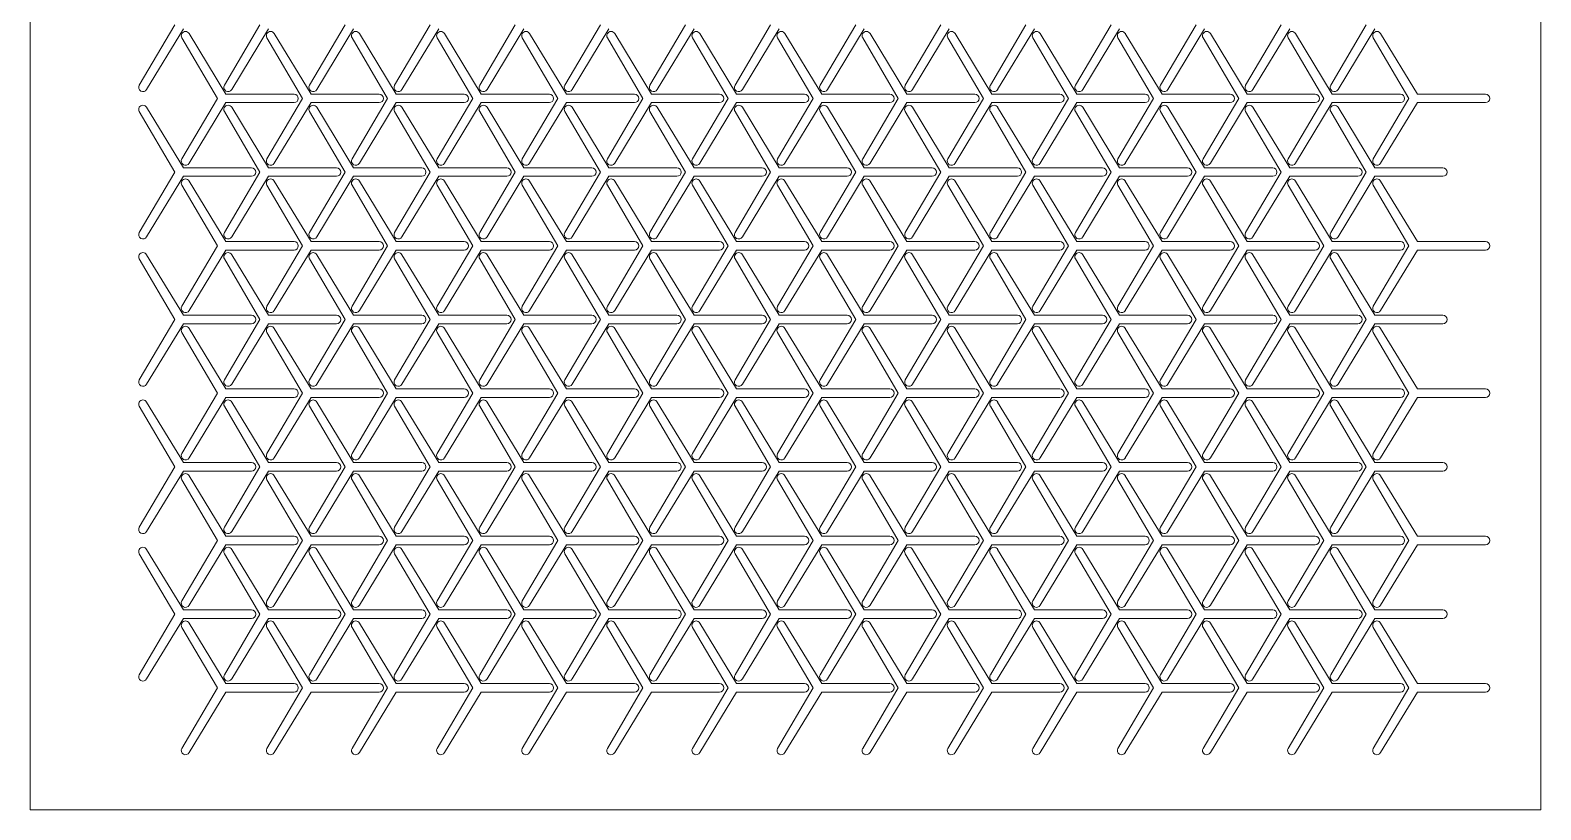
# Model space of a CAD drawing. Header units: metres. Extents: x 0 to 178, y 0 to 180.
# Drawn here: x 0 to 177.5, y 0 to 91.6 of the extents above; entities that cross this region are included whole.
import ezdxf

# ---------------------------------------------------------------- set-up
doc = ezdxf.new("R2010")
doc.units = ezdxf.units.M
doc.layers.add('TOP', color=1, linetype='Continuous', lineweight=0)

msp = doc.modelspace()

# ---------------------------------------------------------------- linework, layer by layer
at = {"layer": 'TOP'}
for p, q in [((0, 0), (0, 180.21)), ((177.5, 180.21), (177.5, 0)), ((17, 92.27), (12.82, 85.16)), ((13.68, 84.66), (18, 91.77)), ((17.82, 90.72), (22, 83.61)), ((23, 84.11), (18.68, 91.22)), ((27, 92.27), (22.82, 85.16)), ((23.68, 84.66), (28, 91.77)), ((27.82, 90.72), (32, 83.61)), ((33, 84.11), (28.68, 91.22)), ((37, 92.27), (32.82, 85.16)), ((33.68, 84.66), (38, 91.77)), ((37.82, 90.72), (42, 83.61)), ((43, 84.11), (38.68, 91.22)), ((47, 92.27), (42.82, 85.16)), ((43.68, 84.66), (48, 91.77)), ((47.82, 90.72), (52, 83.61)), ((53, 84.11), (48.68, 91.22)), ((57, 92.27), (52.82, 85.16)), ((53.68, 84.66), (58, 91.77)), ((57.82, 90.72), (62, 83.61)), ((63, 84.11), (58.68, 91.22)), ((67, 92.27), (62.82, 85.16)), ((63.68, 84.66), (68, 91.77)), ((67.82, 90.72), (72, 83.61)), ((73, 84.11), (68.68, 91.22)), ((77, 92.27), (72.82, 85.16)), ((73.68, 84.66), (78, 91.77)), ((77.82, 90.72), (82, 83.61)), ((83, 84.11), (78.68, 91.22)), ((87, 92.27), (82.82, 85.16)), ((83.68, 84.66), (88, 91.77)), ((87.82, 90.72), (92, 83.61)), ((93, 84.11), (88.68, 91.22)), ((97, 92.27), (92.82, 85.16)), ((93.68, 84.66), (98, 91.77)), ((97.82, 90.72), (102, 83.61)), ((103, 84.11), (98.68, 91.22)), ((107, 92.27), (102.82, 85.16)), ((103.68, 84.66), (108, 91.77)), ((107.82, 90.72), (112, 83.61)), ((113, 84.11), (108.68, 91.22)), ((117, 92.27), (112.82, 85.16)), ((113.68, 84.66), (118, 91.77)), ((117.82, 90.72), (122, 83.61)), ((123, 84.11), (118.68, 91.22)), ((127, 92.27), (122.82, 85.16)), ((123.68, 84.66), (128, 91.77)), ((127.82, 90.72), (132, 83.61)), ((133, 84.11), (128.68, 91.22)), ((137, 92.27), (132.82, 85.16)), ((133.68, 84.66), (138, 91.77)), ((137.82, 90.72), (142, 83.61)), ((143, 84.11), (138.68, 91.22)), ((147, 92.27), (142.82, 85.16)), ((143.68, 84.66), (148, 91.77)), ((147.82, 90.72), (152, 83.61)), ((153, 84.11), (148.68, 91.22)), ((157, 92.27), (152.82, 85.16)), ((153.68, 84.66), (158, 91.77)), ((157.82, 90.72), (162, 83.61)), ((163, 84.11), (158.68, 91.22)), ((22, 83.61), (17.82, 76.5)), ((31, 84.11), (23, 84.11)), ((32, 83.61), (27.82, 76.5)), ((41, 84.11), (33, 84.11)), ((42, 83.61), (37.82, 76.5)), ((51, 84.11), (43, 84.11)), ((52, 83.61), (47.82, 76.5)), ((61, 84.11), (53, 84.11)), ((62, 83.61), (57.82, 76.5)), ((71, 84.11), (63, 84.11)), ((72, 83.61), (67.82, 76.5)), ((81, 84.11), (73, 84.11)), ((82, 83.61), (77.82, 76.5)), ((91, 84.11), (83, 84.11)), ((92, 83.61), (87.82, 76.5)), ((101, 84.11), (93, 84.11)), ((102, 83.61), (97.82, 76.5)), ((111, 84.11), (103, 84.11)), ((112, 83.61), (107.82, 76.5)), ((121, 84.11), (113, 84.11)), ((122, 83.61), (117.82, 76.5)), ((131, 84.11), (123, 84.11)), ((132, 83.61), (127.82, 76.5)), ((141, 84.11), (133, 84.11)), ((142, 83.61), (137.82, 76.5)), ((151, 84.11), (143, 84.11)), ((152, 83.61), (147.82, 76.5)), ((161, 84.11), (153, 84.11)), ((162, 83.61), (157.82, 76.5)), ((171, 84.11), (163, 84.11)), ((12.82, 82.06), (17, 74.95)), ((18, 75.45), (13.68, 82.56)), ((18.68, 76), (23, 83.11)), ((22.82, 82.06), (27, 74.95)), ((23, 83.11), (31, 83.11)), ((28, 75.45), (23.68, 82.56)), ((28.68, 76), (33, 83.11)), ((32.82, 82.06), (37, 74.95)), ((33, 83.11), (41, 83.11)), ((38, 75.45), (33.68, 82.56)), ((38.68, 76), (43, 83.11)), ((42.82, 82.06), (47, 74.95)), ((43, 83.11), (51, 83.11)), ((48, 75.45), (43.68, 82.56)), ((48.68, 76), (53, 83.11)), ((52.82, 82.06), (57, 74.95)), ((53, 83.11), (61, 83.11)), ((58, 75.45), (53.68, 82.56)), ((58.68, 76), (63, 83.11)), ((62.82, 82.06), (67, 74.95)), ((63, 83.11), (71, 83.11)), ((68, 75.45), (63.68, 82.56)), ((68.68, 76), (73, 83.11)), ((72.82, 82.06), (77, 74.95)), ((73, 83.11), (81, 83.11)), ((78, 75.45), (73.68, 82.56)), ((78.68, 76), (83, 83.11)), ((82.82, 82.06), (87, 74.95)), ((83, 83.11), (91, 83.11)), ((88, 75.45), (83.68, 82.56)), ((88.68, 76), (93, 83.11)), ((92.82, 82.06), (97, 74.95)), ((93, 83.11), (101, 83.11)), ((98, 75.45), (93.68, 82.56)), ((98.68, 76), (103, 83.11)), ((102.82, 82.06), (107, 74.95)), ((103, 83.11), (111, 83.11)), ((108, 75.45), (103.68, 82.56)), ((108.68, 76), (113, 83.11)), ((112.82, 82.06), (117, 74.95)), ((113, 83.11), (121, 83.11)), ((118, 75.45), (113.68, 82.56)), ((118.68, 76), (123, 83.11)), ((122.82, 82.06), (127, 74.95)), ((123, 83.11), (131, 83.11)), ((128, 75.45), (123.68, 82.56)), ((128.68, 76), (133, 83.11)), ((132.82, 82.06), (137, 74.95)), ((133, 83.11), (141, 83.11)), ((138, 75.45), (133.68, 82.56)), ((138.68, 76), (143, 83.11)), ((142.82, 82.06), (147, 74.95)), ((143, 83.11), (151, 83.11)), ((148, 75.45), (143.68, 82.56)), ((148.68, 76), (153, 83.11)), ((152.82, 82.06), (157, 74.95)), ((153, 83.11), (161, 83.11)), ((158, 75.45), (153.68, 82.56)), ((158.68, 76), (163, 83.11)), ((163, 83.11), (171, 83.11)), ((17, 74.95), (12.82, 67.84)), ((26, 75.45), (18, 75.45)), ((27, 74.95), (22.82, 67.84)), ((36, 75.45), (28, 75.45)), ((37, 74.95), (32.82, 67.84)), ((46, 75.45), (38, 75.45)), ((47, 74.95), (42.82, 67.84)), ((56, 75.45), (48, 75.45)), ((57, 74.95), (52.82, 67.84)), ((66, 75.45), (58, 75.45)), ((67, 74.95), (62.82, 67.84)), ((76, 75.45), (68, 75.45)), ((77, 74.95), (72.82, 67.84)), ((86, 75.45), (78, 75.45)), ((87, 74.95), (82.82, 67.84)), ((96, 75.45), (88, 75.45)), ((97, 74.95), (92.82, 67.84)), ((106, 75.45), (98, 75.45)), ((107, 74.95), (102.82, 67.84)), ((116, 75.45), (108, 75.45)), ((117, 74.95), (112.82, 67.84)), ((126, 75.45), (118, 75.45)), ((127, 74.95), (122.82, 67.84)), ((136, 75.45), (128, 75.45)), ((137, 74.95), (132.82, 67.84)), ((146, 75.45), (138, 75.45)), ((147, 74.95), (142.82, 67.84)), ((156, 75.45), (148, 75.45)), ((157, 74.95), (152.82, 67.84)), ((166, 75.45), (158, 75.45)), ((13.68, 67.34), (18, 74.45)), ((17.82, 73.4), (22, 66.29)), ((18, 74.45), (26, 74.45)), ((23, 66.79), (18.68, 73.9)), ((23.68, 67.34), (28, 74.45)), ((27.82, 73.4), (32, 66.29)), ((28, 74.45), (36, 74.45)), ((33, 66.79), (28.68, 73.9)), ((33.68, 67.34), (38, 74.45)), ((37.82, 73.4), (42, 66.29)), ((38, 74.45), (46, 74.45)), ((43, 66.79), (38.68, 73.9)), ((43.68, 67.34), (48, 74.45)), ((47.82, 73.4), (52, 66.29)), ((48, 74.45), (56, 74.45)), ((53, 66.79), (48.68, 73.9)), ((53.68, 67.34), (58, 74.45)), ((57.82, 73.4), (62, 66.29)), ((58, 74.45), (66, 74.45)), ((63, 66.79), (58.68, 73.9)), ((63.68, 67.34), (68, 74.45)), ((67.82, 73.4), (72, 66.29)), ((68, 74.45), (76, 74.45)), ((73, 66.79), (68.68, 73.9)), ((73.68, 67.34), (78, 74.45)), ((77.82, 73.4), (82, 66.29)), ((78, 74.45), (86, 74.45)), ((83, 66.79), (78.68, 73.9)), ((83.68, 67.34), (88, 74.45)), ((87.82, 73.4), (92, 66.29)), ((88, 74.45), (96, 74.45)), ((93, 66.79), (88.68, 73.9)), ((93.68, 67.34), (98, 74.45)), ((97.82, 73.4), (102, 66.29)), ((98, 74.45), (106, 74.45)), ((103, 66.79), (98.68, 73.9)), ((103.68, 67.34), (108, 74.45)), ((107.82, 73.4), (112, 66.29)), ((108, 74.45), (116, 74.45)), ((113, 66.79), (108.68, 73.9)), ((113.68, 67.34), (118, 74.45)), ((117.82, 73.4), (122, 66.29)), ((118, 74.45), (126, 74.45)), ((123, 66.79), (118.68, 73.9)), ((123.68, 67.34), (128, 74.45)), ((127.82, 73.4), (132, 66.29)), ((128, 74.45), (136, 74.45)), ((133, 66.79), (128.68, 73.9)), ((133.68, 67.34), (138, 74.45)), ((137.82, 73.4), (142, 66.29)), ((138, 74.45), (146, 74.45)), ((143, 66.79), (138.68, 73.9)), ((143.68, 67.34), (148, 74.45)), ((147.82, 73.4), (152, 66.29)), ((148, 74.45), (156, 74.45)), ((153, 66.79), (148.68, 73.9)), ((153.68, 67.34), (158, 74.45)), ((157.82, 73.4), (162, 66.29)), ((158, 74.45), (166, 74.45)), ((163, 66.79), (158.68, 73.9)), ((22, 66.29), (17.82, 59.18)), ((18.68, 58.68), (23, 65.79)), ((31, 66.79), (23, 66.79)), ((23, 65.79), (31, 65.79)), ((32, 66.29), (27.82, 59.18)), ((28.68, 58.68), (33, 65.79)), ((41, 66.79), (33, 66.79)), ((33, 65.79), (41, 65.79)), ((42, 66.29), (37.82, 59.18)), ((38.68, 58.68), (43, 65.79)), ((51, 66.79), (43, 66.79)), ((43, 65.79), (51, 65.79)), ((52, 66.29), (47.82, 59.18)), ((48.68, 58.68), (53, 65.79)), ((61, 66.79), (53, 66.79)), ((53, 65.79), (61, 65.79)), ((62, 66.29), (57.82, 59.18)), ((58.68, 58.68), (63, 65.79)), ((71, 66.79), (63, 66.79)), ((63, 65.79), (71, 65.79)), ((72, 66.29), (67.82, 59.18)), ((68.68, 58.68), (73, 65.79)), ((81, 66.79), (73, 66.79)), ((73, 65.79), (81, 65.79)), ((82, 66.29), (77.82, 59.18)), ((78.68, 58.68), (83, 65.79)), ((91, 66.79), (83, 66.79)), ((83, 65.79), (91, 65.79)), ((92, 66.29), (87.82, 59.18)), ((88.68, 58.68), (93, 65.79)), ((101, 66.79), (93, 66.79)), ((93, 65.79), (101, 65.79)), ((102, 66.29), (97.82, 59.18)), ((98.68, 58.68), (103, 65.79)), ((111, 66.79), (103, 66.79)), ((103, 65.79), (111, 65.79)), ((112, 66.29), (107.82, 59.18)), ((108.68, 58.68), (113, 65.79)), ((121, 66.79), (113, 66.79)), ((113, 65.79), (121, 65.79)), ((122, 66.29), (117.82, 59.18)), ((118.68, 58.68), (123, 65.79)), ((131, 66.79), (123, 66.79)), ((123, 65.79), (131, 65.79)), ((132, 66.29), (127.82, 59.18)), ((128.68, 58.68), (133, 65.79)), ((141, 66.79), (133, 66.79)), ((133, 65.79), (141, 65.79)), ((142, 66.29), (137.82, 59.18)), ((138.68, 58.68), (143, 65.79)), ((151, 66.79), (143, 66.79)), ((143, 65.79), (151, 65.79)), ((152, 66.29), (147.82, 59.18)), ((148.68, 58.68), (153, 65.79)), ((161, 66.79), (153, 66.79)), ((153, 65.79), (161, 65.79)), ((162, 66.29), (157.82, 59.18)), ((158.68, 58.68), (163, 65.79)), ((171, 66.79), (163, 66.79)), ((163, 65.79), (171, 65.79)), ((12.82, 64.74), (17, 57.63)), ((18, 58.13), (13.68, 65.24)), ((22.82, 64.74), (27, 57.63)), ((28, 58.13), (23.68, 65.24)), ((32.82, 64.74), (37, 57.63)), ((38, 58.13), (33.68, 65.24)), ((42.82, 64.74), (47, 57.63)), ((48, 58.13), (43.68, 65.24)), ((52.82, 64.74), (57, 57.63)), ((58, 58.13), (53.68, 65.24)), ((62.82, 64.74), (67, 57.63)), ((68, 58.13), (63.68, 65.24)), ((72.82, 64.74), (77, 57.63)), ((78, 58.13), (73.68, 65.24)), ((82.82, 64.74), (87, 57.63)), ((88, 58.13), (83.68, 65.24)), ((92.82, 64.74), (97, 57.63)), ((98, 58.13), (93.68, 65.24)), ((102.82, 64.74), (107, 57.63)), ((108, 58.13), (103.68, 65.24)), ((112.82, 64.74), (117, 57.63)), ((118, 58.13), (113.68, 65.24)), ((122.82, 64.74), (127, 57.63)), ((128, 58.13), (123.68, 65.24)), ((132.82, 64.74), (137, 57.63)), ((138, 58.13), (133.68, 65.24)), ((142.82, 64.74), (147, 57.63)), ((148, 58.13), (143.68, 65.24)), ((152.82, 64.74), (157, 57.63)), ((158, 58.13), (153.68, 65.24)), ((17, 57.63), (12.82, 50.52)), ((13.68, 50.02), (18, 57.13)), ((26, 58.13), (18, 58.13)), ((18, 57.13), (26, 57.13)), ((27, 57.63), (22.82, 50.52)), ((23.68, 50.02), (28, 57.13)), ((36, 58.13), (28, 58.13)), ((28, 57.13), (36, 57.13)), ((37, 57.63), (32.82, 50.52)), ((33.68, 50.02), (38, 57.13)), ((46, 58.13), (38, 58.13)), ((38, 57.13), (46, 57.13)), ((47, 57.63), (42.82, 50.52)), ((43.68, 50.02), (48, 57.13)), ((56, 58.13), (48, 58.13)), ((48, 57.13), (56, 57.13)), ((57, 57.63), (52.82, 50.52)), ((53.68, 50.02), (58, 57.13)), ((66, 58.13), (58, 58.13)), ((58, 57.13), (66, 57.13)), ((67, 57.63), (62.82, 50.52)), ((63.68, 50.02), (68, 57.13)), ((76, 58.13), (68, 58.13)), ((68, 57.13), (76, 57.13)), ((77, 57.63), (72.82, 50.52)), ((73.68, 50.02), (78, 57.13)), ((86, 58.13), (78, 58.13)), ((78, 57.13), (86, 57.13)), ((87, 57.63), (82.82, 50.52)), ((83.68, 50.02), (88, 57.13)), ((96, 58.13), (88, 58.13)), ((88, 57.13), (96, 57.13)), ((97, 57.63), (92.82, 50.52)), ((93.68, 50.02), (98, 57.13)), ((106, 58.13), (98, 58.13)), ((98, 57.13), (106, 57.13)), ((107, 57.63), (102.82, 50.52)), ((103.68, 50.02), (108, 57.13)), ((116, 58.13), (108, 58.13)), ((108, 57.13), (116, 57.13)), ((117, 57.63), (112.82, 50.52)), ((113.68, 50.02), (118, 57.13)), ((126, 58.13), (118, 58.13)), ((118, 57.13), (126, 57.13)), ((127, 57.63), (122.82, 50.52)), ((123.68, 50.02), (128, 57.13)), ((136, 58.13), (128, 58.13)), ((128, 57.13), (136, 57.13)), ((137, 57.63), (132.82, 50.52)), ((133.68, 50.02), (138, 57.13)), ((146, 58.13), (138, 58.13)), ((138, 57.13), (146, 57.13)), ((147, 57.63), (142.82, 50.52)), ((143.68, 50.02), (148, 57.13)), ((156, 58.13), (148, 58.13)), ((148, 57.13), (156, 57.13)), ((157, 57.63), (152.82, 50.52)), ((153.68, 50.02), (158, 57.13)), ((166, 58.13), (158, 58.13)), ((158, 57.13), (166, 57.13)), ((17.82, 56.08), (22, 48.97)), ((23, 49.47), (18.68, 56.58)), ((27.82, 56.08), (32, 48.97)), ((33, 49.47), (28.68, 56.58)), ((37.82, 56.08), (42, 48.97)), ((43, 49.47), (38.68, 56.58)), ((47.82, 56.08), (52, 48.97)), ((53, 49.47), (48.68, 56.58)), ((57.82, 56.08), (62, 48.97)), ((63, 49.47), (58.68, 56.58)), ((67.82, 56.08), (72, 48.97)), ((73, 49.47), (68.68, 56.58)), ((77.82, 56.08), (82, 48.97)), ((83, 49.47), (78.68, 56.58)), ((87.82, 56.08), (92, 48.97)), ((93, 49.47), (88.68, 56.58)), ((97.82, 56.08), (102, 48.97)), ((103, 49.47), (98.68, 56.58)), ((107.82, 56.08), (112, 48.97)), ((113, 49.47), (108.68, 56.58)), ((117.82, 56.08), (122, 48.97)), ((123, 49.47), (118.68, 56.58)), ((127.82, 56.08), (132, 48.97)), ((133, 49.47), (128.68, 56.58)), ((137.82, 56.08), (142, 48.97)), ((143, 49.47), (138.68, 56.58)), ((147.82, 56.08), (152, 48.97)), ((153, 49.47), (148.68, 56.58)), ((157.82, 56.08), (162, 48.97)), ((163, 49.47), (158.68, 56.58)), ((22, 48.97), (17.82, 41.86)), ((18.68, 41.36), (23, 48.47)), ((31, 49.47), (23, 49.47)), ((23, 48.47), (31, 48.47)), ((32, 48.97), (27.82, 41.86)), ((28.68, 41.36), (33, 48.47)), ((41, 49.47), (33, 49.47)), ((33, 48.47), (41, 48.47)), ((42, 48.97), (37.82, 41.86)), ((38.68, 41.36), (43, 48.47)), ((51, 49.47), (43, 49.47)), ((43, 48.47), (51, 48.47)), ((52, 48.97), (47.82, 41.86)), ((48.68, 41.36), (53, 48.47)), ((61, 49.47), (53, 49.47)), ((53, 48.47), (61, 48.47)), ((62, 48.97), (57.82, 41.86)), ((58.68, 41.36), (63, 48.47)), ((71, 49.47), (63, 49.47)), ((63, 48.47), (71, 48.47)), ((72, 48.97), (67.82, 41.86)), ((68.68, 41.36), (73, 48.47)), ((81, 49.47), (73, 49.47)), ((73, 48.47), (81, 48.47)), ((82, 48.97), (77.82, 41.86)), ((78.68, 41.36), (83, 48.47)), ((91, 49.47), (83, 49.47)), ((83, 48.47), (91, 48.47)), ((92, 48.97), (87.82, 41.86)), ((88.68, 41.36), (93, 48.47)), ((101, 49.47), (93, 49.47)), ((93, 48.47), (101, 48.47)), ((102, 48.97), (97.82, 41.86)), ((98.68, 41.36), (103, 48.47)), ((111, 49.47), (103, 49.47)), ((103, 48.47), (111, 48.47)), ((112, 48.97), (107.82, 41.86)), ((108.68, 41.36), (113, 48.47)), ((121, 49.47), (113, 49.47)), ((113, 48.47), (121, 48.47)), ((122, 48.97), (117.82, 41.86)), ((118.68, 41.36), (123, 48.47)), ((131, 49.47), (123, 49.47)), ((123, 48.47), (131, 48.47)), ((132, 48.97), (127.82, 41.86)), ((128.68, 41.36), (133, 48.47)), ((141, 49.47), (133, 49.47)), ((133, 48.47), (141, 48.47)), ((142, 48.97), (137.82, 41.86)), ((138.68, 41.36), (143, 48.47)), ((151, 49.47), (143, 49.47)), ((143, 48.47), (151, 48.47)), ((152, 48.97), (147.82, 41.86)), ((148.68, 41.36), (153, 48.47)), ((161, 49.47), (153, 49.47)), ((153, 48.47), (161, 48.47)), ((162, 48.97), (157.82, 41.86)), ((158.68, 41.36), (163, 48.47)), ((171, 49.47), (163, 49.47)), ((163, 48.47), (171, 48.47)), ((12.82, 47.42), (17, 40.31)), ((18, 40.81), (13.68, 47.92)), ((22.82, 47.42), (27, 40.31)), ((28, 40.81), (23.68, 47.92)), ((32.82, 47.42), (37, 40.31)), ((38, 40.81), (33.68, 47.92)), ((42.82, 47.42), (47, 40.31)), ((48, 40.81), (43.68, 47.92)), ((52.82, 47.42), (57, 40.31)), ((58, 40.81), (53.68, 47.92)), ((62.82, 47.42), (67, 40.31)), ((68, 40.81), (63.68, 47.92)), ((72.82, 47.42), (77, 40.31)), ((78, 40.81), (73.68, 47.92)), ((82.82, 47.42), (87, 40.31)), ((88, 40.81), (83.68, 47.92)), ((92.82, 47.42), (97, 40.31)), ((98, 40.81), (93.68, 47.92)), ((102.82, 47.42), (107, 40.31)), ((108, 40.81), (103.68, 47.92)), ((112.82, 47.42), (117, 40.31)), ((118, 40.81), (113.68, 47.92)), ((122.82, 47.42), (127, 40.31)), ((128, 40.81), (123.68, 47.92)), ((132.82, 47.42), (137, 40.31)), ((138, 40.81), (133.68, 47.92)), ((142.82, 47.42), (147, 40.31)), ((148, 40.81), (143.68, 47.92)), ((152.82, 47.42), (157, 40.31)), ((158, 40.81), (153.68, 47.92)), ((17, 40.31), (12.82, 33.2)), ((13.68, 32.7), (18, 39.81)), ((26, 40.81), (18, 40.81)), ((18, 39.81), (26, 39.81)), ((23, 32.15), (18.68, 39.26)), ((27, 40.31), (22.82, 33.2)), ((23.68, 32.7), (28, 39.81)), ((36, 40.81), (28, 40.81)), ((28, 39.81), (36, 39.81)), ((33, 32.15), (28.68, 39.26)), ((37, 40.31), (32.82, 33.2)), ((33.68, 32.7), (38, 39.81)), ((46, 40.81), (38, 40.81)), ((38, 39.81), (46, 39.81)), ((43, 32.15), (38.68, 39.26)), ((47, 40.31), (42.82, 33.2)), ((43.68, 32.7), (48, 39.81)), ((56, 40.81), (48, 40.81)), ((48, 39.81), (56, 39.81)), ((53, 32.15), (48.68, 39.26)), ((57, 40.31), (52.82, 33.2)), ((53.68, 32.7), (58, 39.81)), ((66, 40.81), (58, 40.81)), ((58, 39.81), (66, 39.81)), ((63, 32.15), (58.68, 39.26)), ((67, 40.31), (62.82, 33.2)), ((63.68, 32.7), (68, 39.81)), ((76, 40.81), (68, 40.81)), ((68, 39.81), (76, 39.81)), ((73, 32.15), (68.68, 39.26)), ((77, 40.31), (72.82, 33.2)), ((73.68, 32.7), (78, 39.81)), ((86, 40.81), (78, 40.81)), ((78, 39.81), (86, 39.81)), ((83, 32.15), (78.68, 39.26)), ((87, 40.31), (82.82, 33.2)), ((83.68, 32.7), (88, 39.81)), ((96, 40.81), (88, 40.81)), ((88, 39.81), (96, 39.81)), ((93, 32.15), (88.68, 39.26)), ((97, 40.31), (92.82, 33.2)), ((93.68, 32.7), (98, 39.81)), ((106, 40.81), (98, 40.81)), ((98, 39.81), (106, 39.81)), ((103, 32.15), (98.68, 39.26)), ((107, 40.31), (102.82, 33.2)), ((103.68, 32.7), (108, 39.81)), ((116, 40.81), (108, 40.81)), ((108, 39.81), (116, 39.81)), ((113, 32.15), (108.68, 39.26)), ((117, 40.31), (112.82, 33.2)), ((113.68, 32.7), (118, 39.81)), ((126, 40.81), (118, 40.81)), ((118, 39.81), (126, 39.81)), ((123, 32.15), (118.68, 39.26)), ((127, 40.31), (122.82, 33.2)), ((123.68, 32.7), (128, 39.81)), ((136, 40.81), (128, 40.81)), ((128, 39.81), (136, 39.81)), ((133, 32.15), (128.68, 39.26)), ((137, 40.31), (132.82, 33.2)), ((133.68, 32.7), (138, 39.81)), ((146, 40.81), (138, 40.81)), ((138, 39.81), (146, 39.81)), ((143, 32.15), (138.68, 39.26)), ((147, 40.31), (142.82, 33.2)), ((143.68, 32.7), (148, 39.81)), ((156, 40.81), (148, 40.81)), ((148, 39.81), (156, 39.81)), ((153, 32.15), (148.68, 39.26)), ((157, 40.31), (152.82, 33.2)), ((153.68, 32.7), (158, 39.81)), ((166, 40.81), (158, 40.81)), ((158, 39.81), (166, 39.81)), ((163, 32.15), (158.68, 39.26)), ((17.82, 38.76), (22, 31.65)), ((27.82, 38.76), (32, 31.65)), ((37.82, 38.76), (42, 31.65)), ((47.82, 38.76), (52, 31.65)), ((57.82, 38.76), (62, 31.65)), ((67.82, 38.76), (72, 31.65)), ((77.82, 38.76), (82, 31.65)), ((87.82, 38.76), (92, 31.65)), ((97.82, 38.76), (102, 31.65)), ((107.82, 38.76), (112, 31.65)), ((117.82, 38.76), (122, 31.65)), ((127.82, 38.76), (132, 31.65)), ((137.82, 38.76), (142, 31.65)), ((147.82, 38.76), (152, 31.65)), ((157.82, 38.76), (162, 31.65)), ((31, 32.15), (23, 32.15)), ((41, 32.15), (33, 32.15)), ((51, 32.15), (43, 32.15)), ((61, 32.15), (53, 32.15)), ((71, 32.15), (63, 32.15)), ((81, 32.15), (73, 32.15)), ((91, 32.15), (83, 32.15)), ((101, 32.15), (93, 32.15)), ((111, 32.15), (103, 32.15)), ((121, 32.15), (113, 32.15)), ((131, 32.15), (123, 32.15)), ((141, 32.15), (133, 32.15)), ((151, 32.15), (143, 32.15)), ((161, 32.15), (153, 32.15)), ((171, 32.15), (163, 32.15)), ((18, 23.49), (13.68, 30.6)), ((22, 31.65), (17.82, 24.54)), ((18.68, 24.04), (23, 31.15)), ((23, 31.15), (31, 31.15)), ((28, 23.49), (23.68, 30.6)), ((32, 31.65), (27.82, 24.54)), ((28.68, 24.04), (33, 31.15)), ((33, 31.15), (41, 31.15)), ((38, 23.49), (33.68, 30.6)), ((42, 31.65), (37.82, 24.54)), ((38.68, 24.04), (43, 31.15)), ((43, 31.15), (51, 31.15)), ((48, 23.49), (43.68, 30.6)), ((52, 31.65), (47.82, 24.54)), ((48.68, 24.04), (53, 31.15)), ((53, 31.15), (61, 31.15)), ((58, 23.49), (53.68, 30.6)), ((62, 31.65), (57.82, 24.54)), ((58.68, 24.04), (63, 31.15)), ((63, 31.15), (71, 31.15)), ((68, 23.49), (63.68, 30.6)), ((72, 31.65), (67.82, 24.54)), ((68.68, 24.04), (73, 31.15)), ((73, 31.15), (81, 31.15)), ((78, 23.49), (73.68, 30.6)), ((82, 31.65), (77.82, 24.54)), ((78.68, 24.04), (83, 31.15)), ((83, 31.15), (91, 31.15)), ((88, 23.49), (83.68, 30.6)), ((92, 31.65), (87.82, 24.54)), ((88.68, 24.04), (93, 31.15)), ((93, 31.15), (101, 31.15)), ((98, 23.49), (93.68, 30.6)), ((102, 31.65), (97.82, 24.54)), ((98.68, 24.04), (103, 31.15)), ((103, 31.15), (111, 31.15)), ((108, 23.49), (103.68, 30.6)), ((112, 31.65), (107.82, 24.54)), ((108.68, 24.04), (113, 31.15)), ((113, 31.15), (121, 31.15)), ((118, 23.49), (113.68, 30.6)), ((122, 31.65), (117.82, 24.54)), ((118.68, 24.04), (123, 31.15)), ((123, 31.15), (131, 31.15)), ((128, 23.49), (123.68, 30.6)), ((132, 31.65), (127.82, 24.54)), ((128.68, 24.04), (133, 31.15)), ((133, 31.15), (141, 31.15)), ((138, 23.49), (133.68, 30.6)), ((142, 31.65), (137.82, 24.54)), ((138.68, 24.04), (143, 31.15)), ((143, 31.15), (151, 31.15)), ((148, 23.49), (143.68, 30.6)), ((152, 31.65), (147.82, 24.54)), ((148.68, 24.04), (153, 31.15)), ((153, 31.15), (161, 31.15)), ((158, 23.49), (153.68, 30.6)), ((162, 31.65), (157.82, 24.54)), ((158.68, 24.04), (163, 31.15)), ((163, 31.15), (171, 31.15)), ((12.82, 30.1), (17, 22.99)), ((22.82, 30.1), (27, 22.99)), ((32.82, 30.1), (37, 22.99)), ((42.82, 30.1), (47, 22.99)), ((52.82, 30.1), (57, 22.99)), ((62.82, 30.1), (67, 22.99)), ((72.82, 30.1), (77, 22.99)), ((82.82, 30.1), (87, 22.99)), ((92.82, 30.1), (97, 22.99)), ((102.82, 30.1), (107, 22.99)), ((112.82, 30.1), (117, 22.99)), ((122.82, 30.1), (127, 22.99)), ((132.82, 30.1), (137, 22.99)), ((142.82, 30.1), (147, 22.99)), ((152.82, 30.1), (157, 22.99)), ((26, 23.49), (18, 23.49)), ((36, 23.49), (28, 23.49)), ((46, 23.49), (38, 23.49)), ((56, 23.49), (48, 23.49)), ((66, 23.49), (58, 23.49)), ((76, 23.49), (68, 23.49)), ((86, 23.49), (78, 23.49)), ((96, 23.49), (88, 23.49)), ((106, 23.49), (98, 23.49)), ((116, 23.49), (108, 23.49)), ((126, 23.49), (118, 23.49)), ((136, 23.49), (128, 23.49)), ((146, 23.49), (138, 23.49)), ((156, 23.49), (148, 23.49)), ((166, 23.49), (158, 23.49)), ((17, 22.99), (12.82, 15.88)), ((13.68, 15.38), (18, 22.49)), ((17.82, 21.44), (22, 14.33)), ((18, 22.49), (26, 22.49)), ((23, 14.83), (18.68, 21.94)), ((27, 22.99), (22.82, 15.88)), ((23.68, 15.38), (28, 22.49)), ((27.82, 21.44), (32, 14.33)), ((28, 22.49), (36, 22.49)), ((33, 14.83), (28.68, 21.94)), ((37, 22.99), (32.82, 15.88)), ((33.68, 15.38), (38, 22.49)), ((37.82, 21.44), (42, 14.33)), ((38, 22.49), (46, 22.49)), ((43, 14.83), (38.68, 21.94)), ((47, 22.99), (42.82, 15.88)), ((43.68, 15.38), (48, 22.49)), ((47.82, 21.44), (52, 14.33)), ((48, 22.49), (56, 22.49)), ((53, 14.83), (48.68, 21.94)), ((57, 22.99), (52.82, 15.88)), ((53.68, 15.38), (58, 22.49)), ((57.82, 21.44), (62, 14.33)), ((58, 22.49), (66, 22.49)), ((63, 14.83), (58.68, 21.94)), ((67, 22.99), (62.82, 15.88)), ((63.68, 15.38), (68, 22.49)), ((67.82, 21.44), (72, 14.33)), ((68, 22.49), (76, 22.49)), ((73, 14.83), (68.68, 21.94)), ((77, 22.99), (72.82, 15.88)), ((73.68, 15.38), (78, 22.49)), ((77.82, 21.44), (82, 14.33)), ((78, 22.49), (86, 22.49)), ((83, 14.83), (78.68, 21.94)), ((87, 22.99), (82.82, 15.88)), ((83.68, 15.38), (88, 22.49)), ((87.82, 21.44), (92, 14.33)), ((88, 22.49), (96, 22.49)), ((93, 14.83), (88.68, 21.94)), ((97, 22.99), (92.82, 15.88)), ((93.68, 15.38), (98, 22.49)), ((97.82, 21.44), (102, 14.33)), ((98, 22.49), (106, 22.49)), ((103, 14.83), (98.68, 21.94)), ((107, 22.99), (102.82, 15.88)), ((103.68, 15.38), (108, 22.49)), ((107.82, 21.44), (112, 14.33)), ((108, 22.49), (116, 22.49)), ((113, 14.83), (108.68, 21.94)), ((117, 22.99), (112.82, 15.88)), ((113.68, 15.38), (118, 22.49)), ((117.82, 21.44), (122, 14.33)), ((118, 22.49), (126, 22.49)), ((123, 14.83), (118.68, 21.94)), ((127, 22.99), (122.82, 15.88)), ((123.68, 15.38), (128, 22.49)), ((127.82, 21.44), (132, 14.33)), ((128, 22.49), (136, 22.49)), ((133, 14.83), (128.68, 21.94)), ((137, 22.99), (132.82, 15.88)), ((133.68, 15.38), (138, 22.49)), ((137.82, 21.44), (142, 14.33)), ((138, 22.49), (146, 22.49)), ((143, 14.83), (138.68, 21.94)), ((147, 22.99), (142.82, 15.88)), ((143.68, 15.38), (148, 22.49)), ((147.82, 21.44), (152, 14.33)), ((148, 22.49), (156, 22.49)), ((153, 14.83), (148.68, 21.94)), ((157, 22.99), (152.82, 15.88)), ((153.68, 15.38), (158, 22.49)), ((157.82, 21.44), (162, 14.33)), ((158, 22.49), (166, 22.49)), ((163, 14.83), (158.68, 21.94)), ((22, 14.33), (17.82, 7.22)), ((31, 14.83), (23, 14.83)), ((32, 14.33), (27.82, 7.22)), ((41, 14.83), (33, 14.83)), ((42, 14.33), (37.82, 7.22)), ((51, 14.83), (43, 14.83)), ((52, 14.33), (47.82, 7.22)), ((61, 14.83), (53, 14.83)), ((62, 14.33), (57.82, 7.22)), ((71, 14.83), (63, 14.83)), ((72, 14.33), (67.82, 7.22)), ((81, 14.83), (73, 14.83)), ((82, 14.33), (77.82, 7.22)), ((91, 14.83), (83, 14.83)), ((92, 14.33), (87.82, 7.22)), ((101, 14.83), (93, 14.83)), ((102, 14.33), (97.82, 7.22)), ((111, 14.83), (103, 14.83)), ((112, 14.33), (107.82, 7.22)), ((121, 14.83), (113, 14.83)), ((122, 14.33), (117.82, 7.22)), ((131, 14.83), (123, 14.83)), ((132, 14.33), (127.82, 7.22)), ((141, 14.83), (133, 14.83)), ((142, 14.33), (137.82, 7.22)), ((151, 14.83), (143, 14.83)), ((152, 14.33), (147.82, 7.22)), ((161, 14.83), (153, 14.83)), ((162, 14.33), (157.82, 7.22)), ((171, 14.83), (163, 14.83)), ((18.68, 6.72), (23, 13.83)), ((23, 13.83), (31, 13.83)), ((28.68, 6.72), (33, 13.83)), ((33, 13.83), (41, 13.83)), ((38.68, 6.72), (43, 13.83)), ((43, 13.83), (51, 13.83)), ((48.68, 6.72), (53, 13.83)), ((53, 13.83), (61, 13.83)), ((58.68, 6.72), (63, 13.83)), ((63, 13.83), (71, 13.83)), ((68.68, 6.72), (73, 13.83)), ((73, 13.83), (81, 13.83)), ((78.68, 6.72), (83, 13.83)), ((83, 13.83), (91, 13.83)), ((88.68, 6.72), (93, 13.83)), ((93, 13.83), (101, 13.83)), ((98.68, 6.72), (103, 13.83)), ((103, 13.83), (111, 13.83)), ((108.68, 6.72), (113, 13.83)), ((113, 13.83), (121, 13.83)), ((118.68, 6.72), (123, 13.83)), ((123, 13.83), (131, 13.83)), ((128.68, 6.72), (133, 13.83)), ((133, 13.83), (141, 13.83)), ((138.68, 6.72), (143, 13.83)), ((143, 13.83), (151, 13.83)), ((148.68, 6.72), (153, 13.83)), ((153, 13.83), (161, 13.83)), ((158.68, 6.72), (163, 13.83)), ((163, 13.83), (171, 13.83)), ((177.5, 0), (0, 0))]:
    msp.add_line(p, q, dxfattribs=at)
for centre, start, end in [((18.25, 90.97), 30, 210), ((28.25, 90.97), 30, 210), ((38.25, 90.97), 30, 210), ((48.25, 90.97), 30, 210), ((58.25, 90.97), 30, 210), ((68.25, 90.97), 30, 210), ((78.25, 90.97), 30, 210), ((88.25, 90.97), 30, 210), ((98.25, 90.97), 30, 210), ((108.25, 90.97), 30, 210), ((118.25, 90.97), 30, 210), ((128.25, 90.97), 30, 210), ((138.25, 90.97), 30, 210), ((148.25, 90.97), 30, 210), ((158.25, 90.97), 30, 210), ((13.25, 84.91), 150, 330), ((23.25, 84.91), 150, 330), ((31, 83.61), -90, 90), ((33.25, 84.91), 150, 330), ((41, 83.61), -90, 90), ((43.25, 84.91), 150, 330), ((51, 83.61), -90, 90), ((53.25, 84.91), 150, 330), ((61, 83.61), -90, 90), ((63.25, 84.91), 150, 330), ((71, 83.61), -90, 90), ((73.25, 84.91), 150, 330), ((81, 83.61), -90, 90), ((83.25, 84.91), 150, 330), ((91, 83.61), -90, 90), ((93.25, 84.91), 150, 330), ((101, 83.61), -90, 90), ((103.25, 84.91), 150, 330), ((111, 83.61), -90, 90), ((113.25, 84.91), 150, 330), ((121, 83.61), -90, 90), ((123.25, 84.91), 150, 330), ((131, 83.61), -90, 90), ((133.25, 84.91), 150, 330), ((141, 83.61), -90, 90), ((143.25, 84.91), 150, 330), ((151, 83.61), -90, 90), ((153.25, 84.91), 150, 330), ((161, 83.61), -90, 90), ((171, 83.61), -90, 90), ((13.25, 82.31), 30, 210), ((23.25, 82.31), 30, 210), ((33.25, 82.31), 30, 210), ((43.25, 82.31), 30, 210), ((53.25, 82.31), 30, 210), ((63.25, 82.31), 30, 210), ((73.25, 82.31), 30, 210), ((83.25, 82.31), 30, 210), ((93.25, 82.31), 30, 210), ((103.25, 82.31), 30, 210), ((113.25, 82.31), 30, 210), ((123.25, 82.31), 30, 210), ((133.25, 82.31), 30, 210), ((143.25, 82.31), 30, 210), ((153.25, 82.31), 30, 210), ((18.25, 76.25), 150, 330), ((28.25, 76.25), 150, 330), ((38.25, 76.25), 150, 330), ((48.25, 76.25), 150, 330), ((58.25, 76.25), 150, 330), ((68.25, 76.25), 150, 330), ((78.25, 76.25), 150, 330), ((88.25, 76.25), 150, 330), ((98.25, 76.25), 150, 330), ((108.25, 76.25), 150, 330), ((118.25, 76.25), 150, 330), ((128.25, 76.25), 150, 330), ((138.25, 76.25), 150, 330), ((148.25, 76.25), 150, 330), ((158.25, 76.25), 150, 330), ((26, 74.95), -90, 90), ((36, 74.95), -90, 90), ((46, 74.95), -90, 90), ((56, 74.95), -90, 90), ((66, 74.95), -90, 90), ((76, 74.95), -90, 90), ((86, 74.95), -90, 90), ((96, 74.95), -90, 90), ((106, 74.95), -90, 90), ((116, 74.95), -90, 90), ((126, 74.95), -90, 90), ((136, 74.95), -90, 90), ((146, 74.95), -90, 90), ((156, 74.95), -90, 90), ((166, 74.95), -90, 90), ((18.25, 73.65), 30, 210), ((28.25, 73.65), 30, 210), ((38.25, 73.65), 30, 210), ((48.25, 73.65), 30, 210), ((58.25, 73.65), 30, 210), ((68.25, 73.65), 30, 210), ((78.25, 73.65), 30, 210), ((88.25, 73.65), 30, 210), ((98.25, 73.65), 30, 210), ((108.25, 73.65), 30, 210), ((118.25, 73.65), 30, 210), ((128.25, 73.65), 30, 210), ((138.25, 73.65), 30, 210), ((148.25, 73.65), 30, 210), ((158.25, 73.65), 30, 210), ((13.25, 67.59), 150, 330), ((23.25, 67.59), 150, 330), ((33.25, 67.59), 150, 330), ((43.25, 67.59), 150, 330), ((53.25, 67.59), 150, 330), ((63.25, 67.59), 150, 330), ((73.25, 67.59), 150, 330), ((83.25, 67.59), 150, 330), ((93.25, 67.59), 150, 330), ((103.25, 67.59), 150, 330), ((113.25, 67.59), 150, 330), ((123.25, 67.59), 150, 330), ((133.25, 67.59), 150, 330), ((143.25, 67.59), 150, 330), ((153.25, 67.59), 150, 330), ((31, 66.29), -90, 90), ((41, 66.29), -90, 90), ((51, 66.29), -90, 90), ((61, 66.29), -90, 90), ((71, 66.29), -90, 90), ((81, 66.29), -90, 90), ((91, 66.29), -90, 90), ((101, 66.29), -90, 90), ((111, 66.29), -90, 90), ((121, 66.29), -90, 90), ((131, 66.29), -90, 90), ((141, 66.29), -90, 90), ((151, 66.29), -90, 90), ((161, 66.29), -90, 90), ((171, 66.29), -90, 90), ((13.25, 64.99), 30, 210), ((23.25, 64.99), 30, 210), ((33.25, 64.99), 30, 210), ((43.25, 64.99), 30, 210), ((53.25, 64.99), 30, 210), ((63.25, 64.99), 30, 210), ((73.25, 64.99), 30, 210), ((83.25, 64.99), 30, 210), ((93.25, 64.99), 30, 210), ((103.25, 64.99), 30, 210), ((113.25, 64.99), 30, 210), ((123.25, 64.99), 30, 210), ((133.25, 64.99), 30, 210), ((143.25, 64.99), 30, 210), ((153.25, 64.99), 30, 210), ((18.25, 58.93), 150, 330), ((28.25, 58.93), 150, 330), ((38.25, 58.93), 150, 330), ((48.25, 58.93), 150, 330), ((58.25, 58.93), 150, 330), ((68.25, 58.93), 150, 330), ((78.25, 58.93), 150, 330), ((88.25, 58.93), 150, 330), ((98.25, 58.93), 150, 330), ((108.25, 58.93), 150, 330), ((118.25, 58.93), 150, 330), ((128.25, 58.93), 150, 330), ((138.25, 58.93), 150, 330), ((148.25, 58.93), 150, 330), ((158.25, 58.93), 150, 330), ((18.25, 56.33), 30, 210), ((26, 57.63), -90, 90), ((28.25, 56.33), 30, 210), ((36, 57.63), -90, 90), ((38.25, 56.33), 30, 210), ((46, 57.63), -90, 90), ((48.25, 56.33), 30, 210), ((56, 57.63), -90, 90), ((58.25, 56.33), 30, 210), ((66, 57.63), -90, 90), ((68.25, 56.33), 30, 210), ((76, 57.63), -90, 90), ((78.25, 56.33), 30, 210), ((86, 57.63), -90, 90), ((88.25, 56.33), 30, 210), ((96, 57.63), -90, 90), ((98.25, 56.33), 30, 210), ((106, 57.63), -90, 90), ((108.25, 56.33), 30, 210), ((116, 57.63), -90, 90), ((118.25, 56.33), 30, 210), ((126, 57.63), -90, 90), ((128.25, 56.33), 30, 210), ((136, 57.63), -90, 90), ((138.25, 56.33), 30, 210), ((146, 57.63), -90, 90), ((148.25, 56.33), 30, 210), ((156, 57.63), -90, 90), ((158.25, 56.33), 30, 210), ((166, 57.63), -90, 90), ((13.25, 50.27), 150, 330), ((23.25, 50.27), 150, 330), ((33.25, 50.27), 150, 330), ((43.25, 50.27), 150, 330), ((53.25, 50.27), 150, 330), ((63.25, 50.27), 150, 330), ((73.25, 50.27), 150, 330), ((83.25, 50.27), 150, 330), ((93.25, 50.27), 150, 330), ((103.25, 50.27), 150, 330), ((113.25, 50.27), 150, 330), ((123.25, 50.27), 150, 330), ((133.25, 50.27), 150, 330), ((143.25, 50.27), 150, 330), ((153.25, 50.27), 150, 330), ((13.25, 47.67), 30, 210), ((23.25, 47.67), 30, 210), ((31, 48.97), -90, 90), ((33.25, 47.67), 30, 210), ((41, 48.97), -90, 90), ((43.25, 47.67), 30, 210), ((51, 48.97), -90, 90), ((53.25, 47.67), 30, 210), ((61, 48.97), -90, 90), ((63.25, 47.67), 30, 210), ((71, 48.97), -90, 90), ((73.25, 47.67), 30, 210), ((81, 48.97), -90, 90), ((83.25, 47.67), 30, 210), ((91, 48.97), -90, 90), ((93.25, 47.67), 30, 210), ((101, 48.97), -90, 90), ((103.25, 47.67), 30, 210), ((111, 48.97), -90, 90), ((113.25, 47.67), 30, 210), ((121, 48.97), -90, 90), ((123.25, 47.67), 30, 210), ((131, 48.97), -90, 90), ((133.25, 47.67), 30, 210), ((141, 48.97), -90, 90), ((143.25, 47.67), 30, 210), ((151, 48.97), -90, 90), ((153.25, 47.67), 30, 210), ((161, 48.97), -90, 90), ((171, 48.97), -90, 90), ((18.25, 41.61), 150, 330), ((28.25, 41.61), 150, 330), ((38.25, 41.61), 150, 330), ((48.25, 41.61), 150, 330), ((58.25, 41.61), 150, 330), ((68.25, 41.61), 150, 330), ((78.25, 41.61), 150, 330), ((88.25, 41.61), 150, 330), ((98.25, 41.61), 150, 330), ((108.25, 41.61), 150, 330), ((118.25, 41.61), 150, 330), ((128.25, 41.61), 150, 330), ((138.25, 41.61), 150, 330), ((148.25, 41.61), 150, 330), ((158.25, 41.61), 150, 330), ((18.25, 39.01), 30, 210), ((26, 40.31), -90, 90), ((28.25, 39.01), 30, 210), ((36, 40.31), -90, 90), ((38.25, 39.01), 30, 210), ((46, 40.31), -90, 90), ((48.25, 39.01), 30, 210), ((56, 40.31), -90, 90), ((58.25, 39.01), 30, 210), ((66, 40.31), -90, 90), ((68.25, 39.01), 30, 210), ((76, 40.31), -90, 90), ((78.25, 39.01), 30, 210), ((86, 40.31), -90, 90), ((88.25, 39.01), 30, 210), ((96, 40.31), -90, 90), ((98.25, 39.01), 30, 210), ((106, 40.31), -90, 90), ((108.25, 39.01), 30, 210), ((116, 40.31), -90, 90), ((118.25, 39.01), 30, 210), ((126, 40.31), -90, 90), ((128.25, 39.01), 30, 210), ((136, 40.31), -90, 90), ((138.25, 39.01), 30, 210), ((146, 40.31), -90, 90), ((148.25, 39.01), 30, 210), ((156, 40.31), -90, 90), ((158.25, 39.01), 30, 210), ((166, 40.31), -90, 90), ((13.25, 32.95), 150, 330), ((23.25, 32.95), 150, 330), ((31, 31.65), -90, 90), ((33.25, 32.95), 150, 330), ((41, 31.65), -90, 90), ((43.25, 32.95), 150, 330), ((51, 31.65), -90, 90), ((53.25, 32.95), 150, 330), ((61, 31.65), -90, 90), ((63.25, 32.95), 150, 330), ((71, 31.65), -90, 90), ((73.25, 32.95), 150, 330), ((81, 31.65), -90, 90), ((83.25, 32.95), 150, 330), ((91, 31.65), -90, 90), ((93.25, 32.95), 150, 330), ((101, 31.65), -90, 90), ((103.25, 32.95), 150, 330), ((111, 31.65), -90, 90), ((113.25, 32.95), 150, 330), ((121, 31.65), -90, 90), ((123.25, 32.95), 150, 330), ((131, 31.65), -90, 90), ((133.25, 32.95), 150, 330), ((141, 31.65), -90, 90), ((143.25, 32.95), 150, 330), ((151, 31.65), -90, 90), ((153.25, 32.95), 150, 330), ((161, 31.65), -90, 90), ((171, 31.65), -90, 90), ((13.25, 30.35), 30, 210), ((23.25, 30.35), 30, 210), ((33.25, 30.35), 30, 210), ((43.25, 30.35), 30, 210), ((53.25, 30.35), 30, 210), ((63.25, 30.35), 30, 210), ((73.25, 30.35), 30, 210), ((83.25, 30.35), 30, 210), ((93.25, 30.35), 30, 210), ((103.25, 30.35), 30, 210), ((113.25, 30.35), 30, 210), ((123.25, 30.35), 30, 210), ((133.25, 30.35), 30, 210), ((143.25, 30.35), 30, 210), ((153.25, 30.35), 30, 210), ((18.25, 24.29), 150, 330), ((26, 22.99), -90, 90), ((28.25, 24.29), 150, 330), ((36, 22.99), -90, 90), ((38.25, 24.29), 150, 330), ((46, 22.99), -90, 90), ((48.25, 24.29), 150, 330), ((56, 22.99), -90, 90), ((58.25, 24.29), 150, 330), ((66, 22.99), -90, 90), ((68.25, 24.29), 150, 330), ((76, 22.99), -90, 90), ((78.25, 24.29), 150, 330), ((86, 22.99), -90, 90), ((88.25, 24.29), 150, 330), ((96, 22.99), -90, 90), ((98.25, 24.29), 150, 330), ((106, 22.99), -90, 90), ((108.25, 24.29), 150, 330), ((116, 22.99), -90, 90), ((118.25, 24.29), 150, 330), ((126, 22.99), -90, 90), ((128.25, 24.29), 150, 330), ((136, 22.99), -90, 90), ((138.25, 24.29), 150, 330), ((146, 22.99), -90, 90), ((148.25, 24.29), 150, 330), ((156, 22.99), -90, 90), ((158.25, 24.29), 150, 330), ((166, 22.99), -90, 90), ((18.25, 21.69), 30, 210), ((28.25, 21.69), 30, 210), ((38.25, 21.69), 30, 210), ((48.25, 21.69), 30, 210), ((58.25, 21.69), 30, 210), ((68.25, 21.69), 30, 210), ((78.25, 21.69), 30, 210), ((88.25, 21.69), 30, 210), ((98.25, 21.69), 30, 210), ((108.25, 21.69), 30, 210), ((118.25, 21.69), 30, 210), ((128.25, 21.69), 30, 210), ((138.25, 21.69), 30, 210), ((148.25, 21.69), 30, 210), ((158.25, 21.69), 30, 210), ((13.25, 15.63), 150, 330), ((23.25, 15.63), 150, 330), ((31, 14.33), -90, 90), ((33.25, 15.63), 150, 330), ((41, 14.33), -90, 90), ((43.25, 15.63), 150, 330), ((51, 14.33), -90, 90), ((53.25, 15.63), 150, 330), ((61, 14.33), -90, 90), ((63.25, 15.63), 150, 330), ((71, 14.33), -90, 90), ((73.25, 15.63), 150, 330), ((81, 14.33), -90, 90), ((83.25, 15.63), 150, 330), ((91, 14.33), -90, 90), ((93.25, 15.63), 150, 330), ((101, 14.33), -90, 90), ((103.25, 15.63), 150, 330), ((111, 14.33), -90, 90), ((113.25, 15.63), 150, 330), ((121, 14.33), -90, 90), ((123.25, 15.63), 150, 330), ((131, 14.33), -90, 90), ((133.25, 15.63), 150, 330), ((141, 14.33), -90, 90), ((143.25, 15.63), 150, 330), ((151, 14.33), -90, 90), ((153.25, 15.63), 150, 330), ((161, 14.33), -90, 90), ((171, 14.33), -90, 90), ((18.25, 6.97), 150, 330), ((28.25, 6.97), 150, 330), ((38.25, 6.97), 150, 330), ((48.25, 6.97), 150, 330), ((58.25, 6.97), 150, 330), ((68.25, 6.97), 150, 330), ((78.25, 6.97), 150, 330), ((88.25, 6.97), 150, 330), ((98.25, 6.97), 150, 330), ((108.25, 6.97), 150, 330), ((118.25, 6.97), 150, 330), ((128.25, 6.97), 150, 330), ((138.25, 6.97), 150, 330), ((148.25, 6.97), 150, 330), ((158.25, 6.97), 150, 330)]:
    msp.add_arc(centre, 0.5, start, end, dxfattribs=at)

doc.saveas('drawing.dxf')
